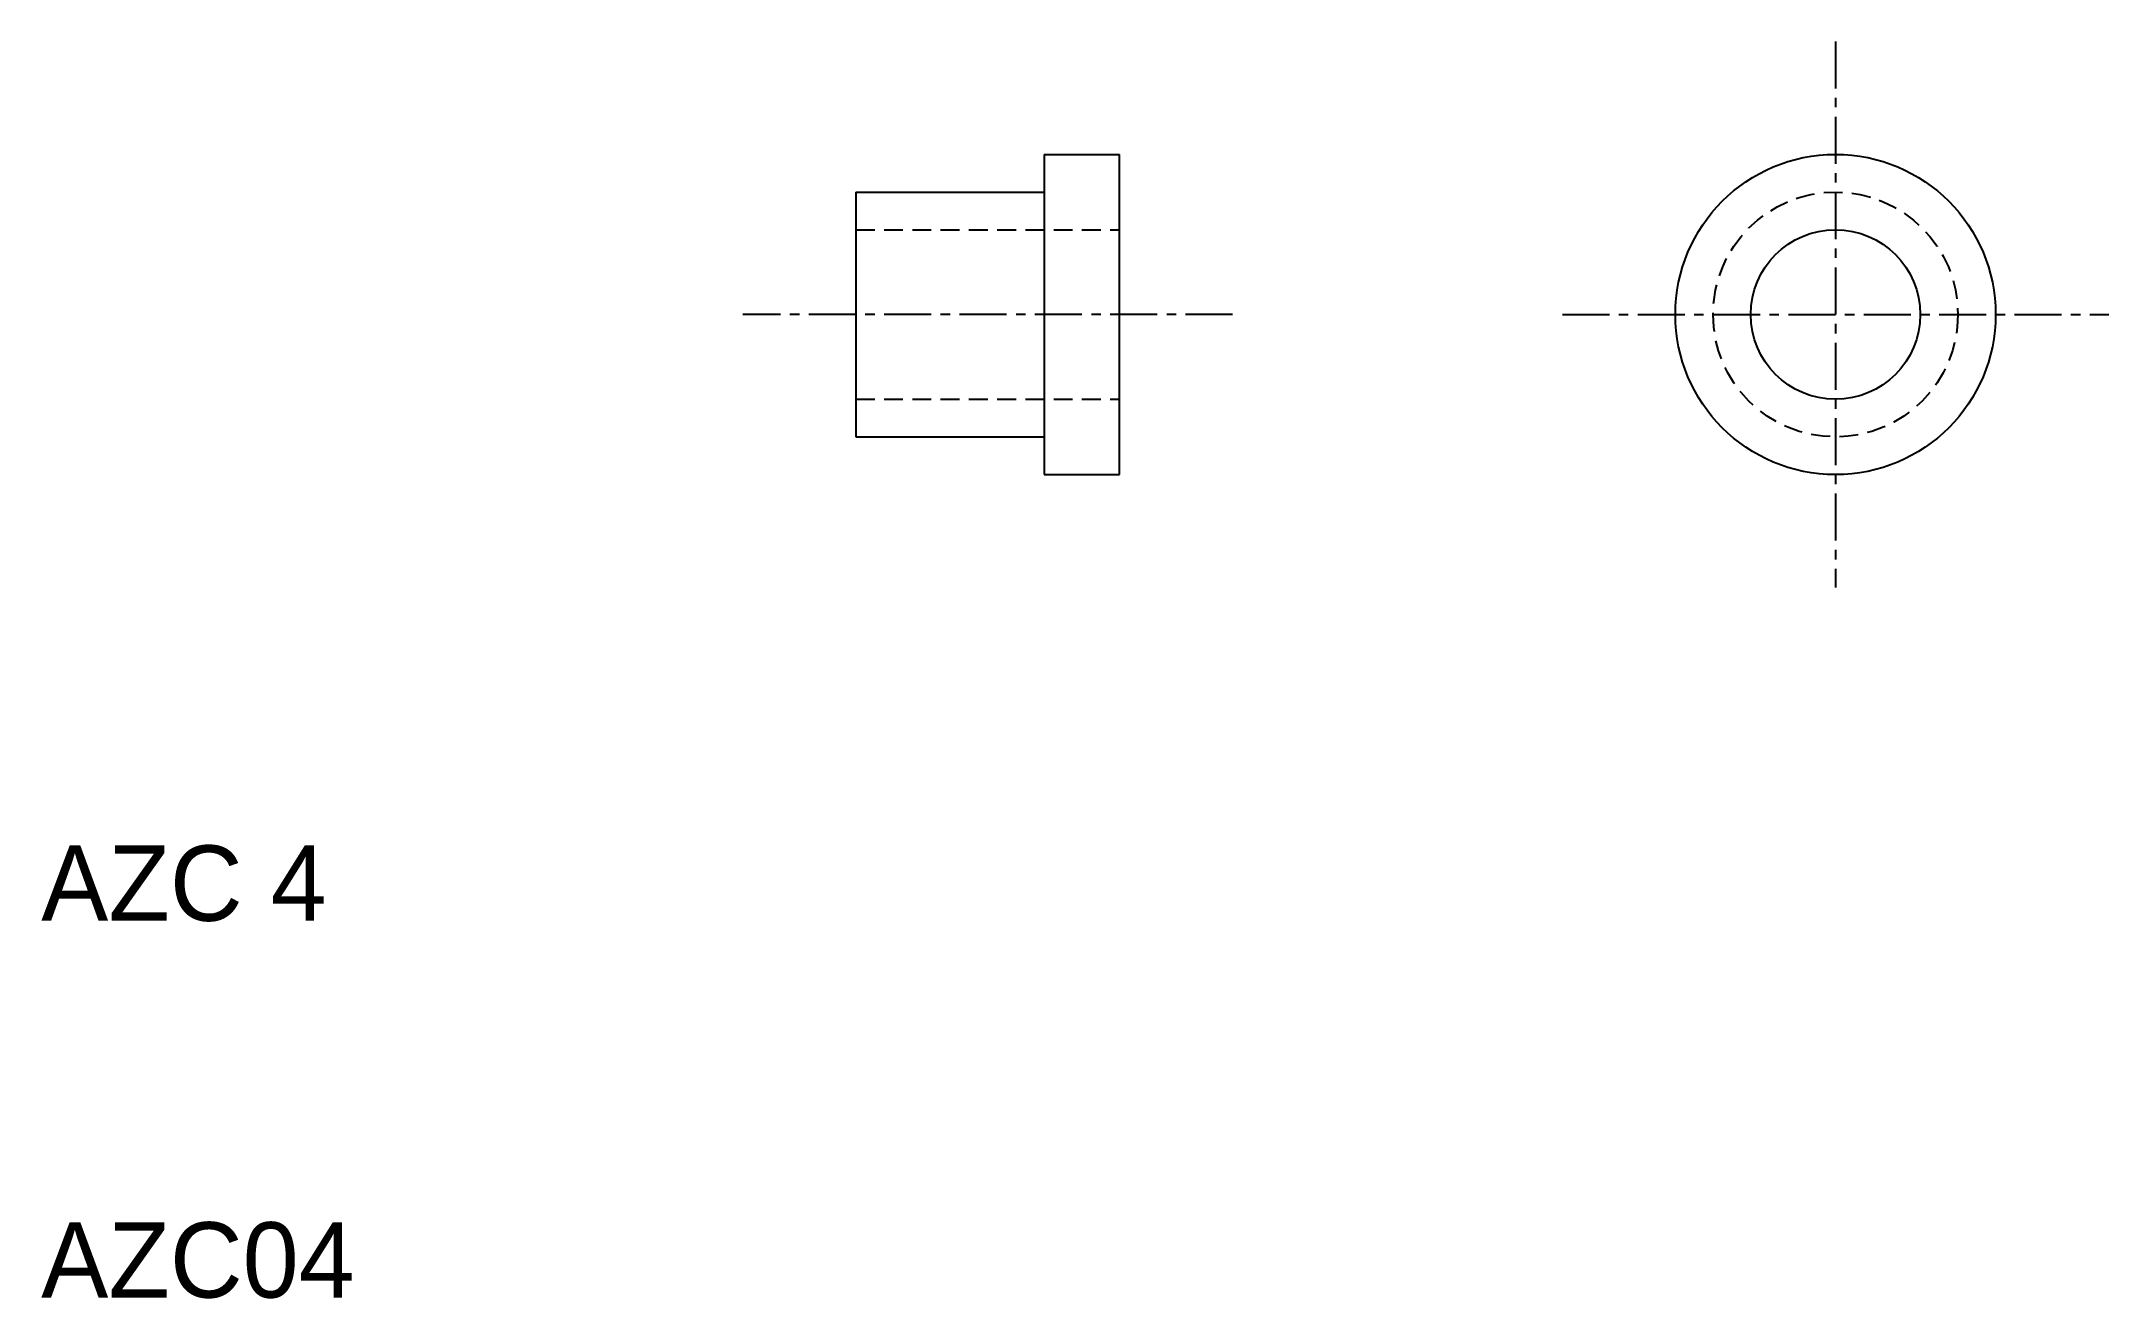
# Model space of a CAD drawing. Extents: x 10 to 64.9, y 10 to 43.3.
import ezdxf

# ---------------------------------------------------------------- set-up
doc = ezdxf.new("R2010")
doc.units = 0
doc.linetypes.add('CENTER', pattern=[2, 1.25, -0.25, 0.25, -0.25])
doc.linetypes.add('DASHED', pattern=[0.75, 0.5, -0.25])
doc.layers.get('0').update_dxf_attribs({"linetype": 'CONTINUOUS'})
doc.layers.add('CENTER', color=1, linetype='CENTER')

msp = doc.modelspace()

# ---------------------------------------------------------------- linework, layer by layer
at = {"color": 7, "linetype": 'CONTINUOUS'}
for p, q in [((36.623, 40.343), (36.623, 31.843)), ((36.623, 40.343), (38.623, 40.343)), ((38.623, 31.843), (38.623, 40.343)), ((31.623, 39.343), (36.623, 39.343)), ((31.623, 39.343), (31.623, 32.843)), ((31.623, 32.843), (36.623, 32.843)), ((36.623, 31.843), (38.623, 31.843))]:
    msp.add_line(p, q, dxfattribs=at)
at = {"color": 3, "linetype": 'DASHED'}
for p, q in [((31.623, 38.343), (38.623, 38.343)), ((31.623, 33.843), (38.623, 33.843))]:
    msp.add_line(p, q, dxfattribs=at)
at = {"color": 7, "linetype": 'CONTINUOUS'}
for radius in [4.25, 2.25]:
    msp.add_circle((57.623, 36.093), radius, dxfattribs=at)
at = {"color": 3, "linetype": 'DASHED'}
msp.add_circle((57.623, 36.093), 3.25, dxfattribs=at)
at = {"layer": 'CENTER', "color": 1, "linetype": 'CENTER'}
for p, q in [((57.623, 43.343), (57.623, 28.843)), ((41.623, 36.093), (28.623, 36.093)), ((50.373, 36.093), (64.873, 36.093))]:
    msp.add_line(p, q, dxfattribs=at)

# ---------------------------------------------------------------- texts
at = {"color": 7, "linetype": 'CONTINUOUS'}
for s, p in [('AZC 4', (10, 20)), ('AZC04', (10, 10))]:
    msp.add_text(s, height=2, dxfattribs=at).set_placement(p)

doc.saveas('drawing.dxf')
